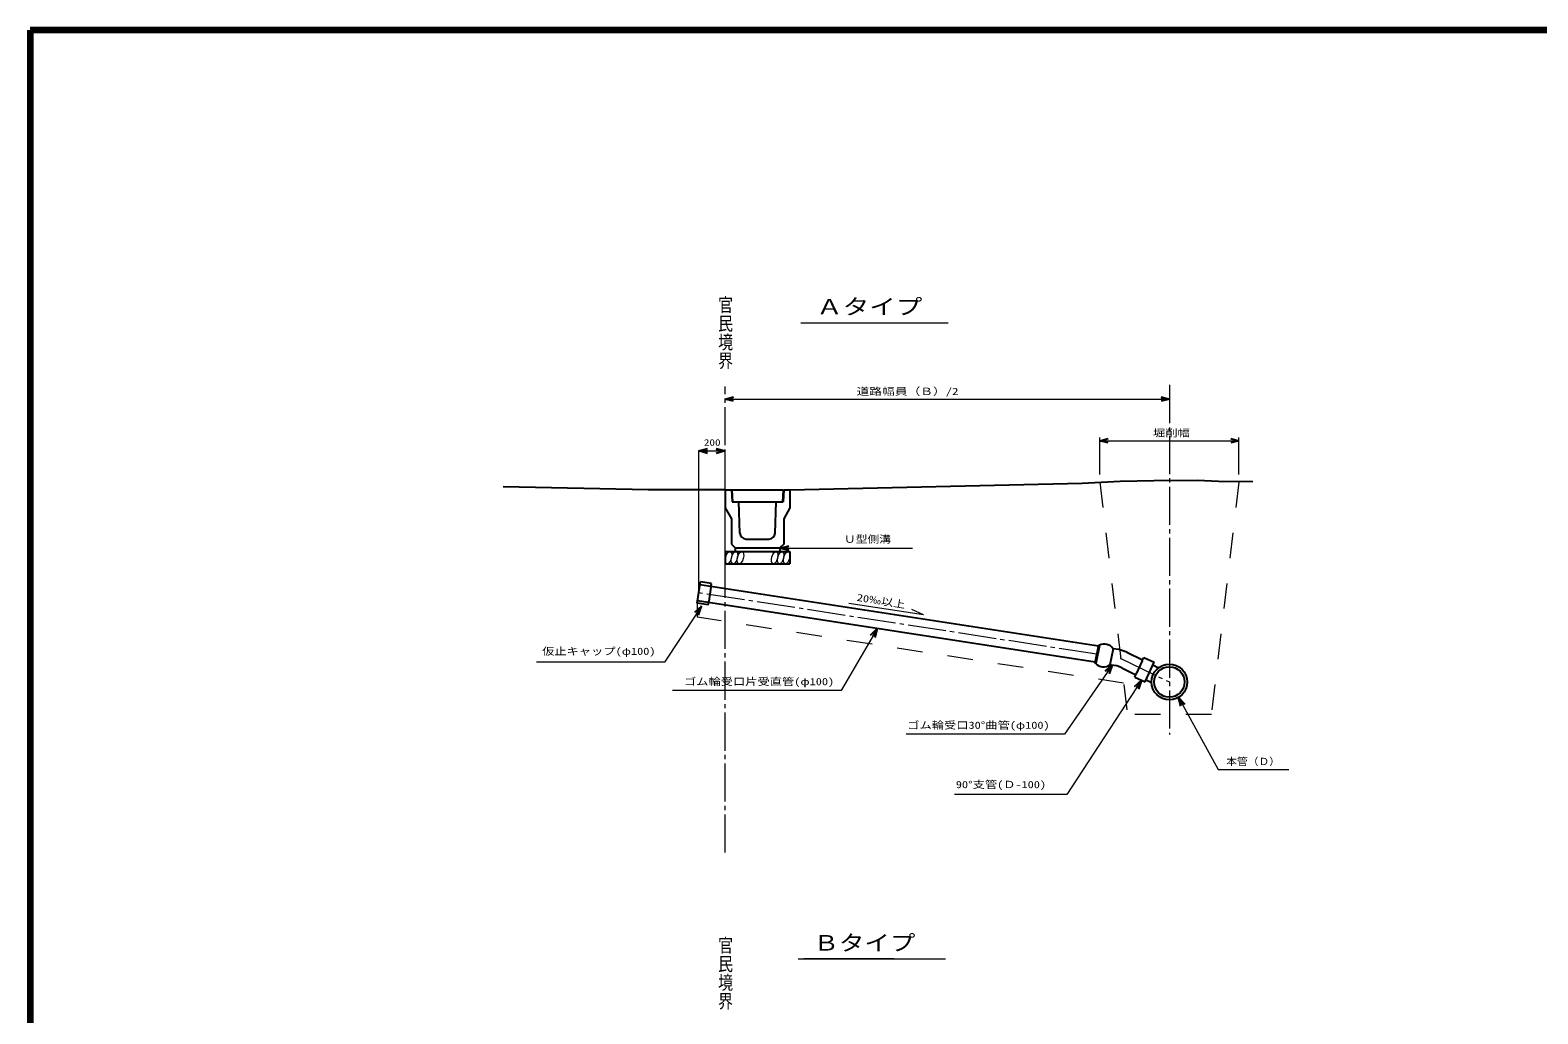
# Model space of a CAD drawing. Units: millimetres on the paper. Extents: x 20 to 821, y 20 to 574.
# Drawn here: x 20 to 375.4, y 342.1 to 574 of the extents above; entities that cross this region are included whole.
import ezdxf
from ezdxf.enums import TextEntityAlignment as Align

# ---------------------------------------------------------------- set-up
doc = ezdxf.new("R2010")
doc.units = ezdxf.units.MM
doc.linetypes.add('DASHED_SPACED', pattern=[12, 6, -6])
doc.linetypes.add('USER1', pattern=[12, 9, -1, 1, -1])
for name, color, linetype, lineweight in [('0_2', 7, 'Continuous', 25), ('R-枠', 7, 'Continuous', 140), ('太線', 7, 'Continuous', 25), ('寸法', 7, 'Continuous', 15), ('細線', 7, 'Continuous', 15), ('１点鎖線', 7, 'USER1', 15)]:
    doc.layers.add(name, color=color, linetype=linetype, lineweight=lineweight)
doc.layers.add('MOJI', color=7, linetype='Continuous')
doc.layers.add('文字', color=7, linetype='Continuous')
doc.styles.add('@ＭＳ ゴシック', font='')
doc.styles.add('ＭＳ ゴシック', font='')
doc.styles.get('@ＭＳ ゴシック').set_extended_font_data('@MS Gothic')
doc.styles.get('ＭＳ ゴシック').set_extended_font_data('MS Gothic')

msp = doc.modelspace()

# ---------------------------------------------------------------- linework, layer by layer
at = {"layer": '0_2'}
for p, q in [((183.831, 487.038), (185.756, 487.553)), ((185.756, 486.522), (183.831, 487.038)), ((183.831, 487.038), (185.756, 487.038)), ((286.59, 487.553), (288.515, 487.038)), ((288.515, 487.038), (286.59, 486.522)), ((288.515, 487.038), (286.59, 487.038)), ((272.135, 477.221), (274.06, 477.737)), ((274.06, 476.705), (272.135, 477.221)), ((272.135, 477.221), (272.393, 477.221)), ((302.97, 477.737), (304.895, 477.221)), ((304.895, 477.221), (302.97, 476.705)), ((304.895, 477.221), (304.636, 477.221)), ((177.576, 474.804), (179.676, 475.367)), ((179.676, 474.241), (177.576, 474.804)), ((177.576, 474.804), (179.676, 474.804)), ((181.731, 475.367), (183.831, 474.804)), ((183.831, 474.804), (181.731, 474.241)), ((183.831, 474.804), (181.731, 474.804)), ((196.753, 451.915), (198.853, 452.478)), ((198.853, 451.353), (196.753, 451.915)), ((196.753, 451.915), (198.853, 451.915)), ((178.241, 438.203), (176.616, 436.759)), ((178.241, 438.203), (177.086, 436.449)), ((177.556, 436.14), (178.241, 438.203)), ((218.101, 431.407), (219.639, 432.944)), ((219.639, 432.944), (218.588, 431.126)), ((219.639, 432.944), (219.075, 430.844)), ((273.363, 422.925), (275.016, 424.337)), ((275.016, 424.337), (273.826, 422.607)), ((275.016, 424.337), (274.29, 422.288)), ((280.312, 419.306), (281.93, 420.758)), ((281.93, 420.758), (280.784, 418.999)), ((281.93, 420.758), (281.255, 418.691)), ((291.193, 414.622), (290.677, 416.734)), ((290.677, 416.734), (292.18, 415.163)), ((290.677, 416.734), (291.687, 414.893))]:
    msp.add_line(p, q, dxfattribs=at)
at = {"layer": 'R-枠'}
for p, q in [((820.997, 573.989), (19.997, 573.989)), ((19.997, 573.989), (19.997, 19.989))]:
    msp.add_line(p, q, dxfattribs=at)
at = {"layer": '太線'}
for p, q in [((165.681, 465.633), (131.52, 466.373)), ((167.572, 465.633), (165.681, 465.633)), ((183.831, 465.633), (167.572, 465.633)), ((183.831, 465.633), (183.831, 461.379)), ((183.831, 465.633), (185.298, 465.633)), ((185.298, 465.633), (185.445, 462.846)), ((185.415, 465.633), (197.501, 465.633)), ((185.415, 465.633), (185.562, 462.846)), ((197.501, 465.633), (197.354, 462.846)), ((197.618, 465.633), (197.471, 462.846)), ((197.618, 465.633), (199.085, 465.633)), ((199.085, 465.633), (267.973, 467.19)), ((199.085, 465.633), (199.085, 461.379)), ((267.973, 467.19), (276.952, 467.728)), ((276.952, 467.728), (284.835, 467.83)), ((284.835, 467.83), (295.172, 467.956)), ((295.172, 467.956), (300.078, 467.728)), ((300.078, 467.728), (308.156, 467.578)), ((185.445, 462.846), (187.058, 462.846)), ((185.562, 462.846), (197.354, 462.846)), ((187.304, 455.464), (187.058, 462.846)), ((195.612, 455.464), (195.858, 462.846)), ((195.858, 462.846), (197.471, 462.846)), ((183.831, 461.379), (185.298, 458.839)), ((185.298, 458.839), (185.298, 452.873)), ((199.085, 461.379), (197.618, 458.839)), ((197.618, 458.839), (197.618, 452.873)), ((185.298, 452.873), (186.178, 451.993)), ((186.178, 451.993), (196.738, 451.993)), ((186.178, 451.993), (186.178, 451.113)), ((188.77, 454.046), (194.146, 454.046)), ((197.618, 452.873), (196.738, 451.993)), ((196.738, 451.993), (196.738, 451.113)), ((183.831, 451.113), (199.085, 451.113)), ((183.831, 451.113), (183.831, 448.179)), ((183.831, 448.179), (199.085, 448.179)), ((199.085, 451.113), (199.085, 448.179)), ((177.183, 438.914), (177.969, 444.001)), ((271.78, 428.78), (177.858, 443.282)), ((180.605, 443.594), (177.969, 444.001)), ((180.472, 442.734), (179.953, 439.368)), ((180.472, 442.734), (180.605, 443.594)), ((179.82, 438.507), (177.183, 438.914)), ((271.019, 425.011), (177.271, 439.485)), ((179.82, 438.507), (179.953, 439.368)), ((271.831, 429.032), (270.968, 424.76)), ((272.033, 428.997), (271.171, 424.725)), ((272.033, 428.997), (271.831, 429.032)), ((275.272, 428.209), (274.506, 424.412)), ((276.61, 427.996), (275.272, 428.209)), ((278.503, 427.378), (282.209, 425.571)), ((271.171, 424.725), (270.968, 424.76)), ((274.839, 424.355), (274.506, 424.412)), ((277.321, 423.671), (280.619, 422.063)), ((282.117, 425.369), (280.711, 422.266)), ((282.117, 425.369), (282.477, 426.162)), ((282.477, 426.162), (284.907, 425.06)), ((282.782, 420.372), (284.907, 425.06)), ((284.608, 424.402), (285.983, 423.732)), ((280.352, 421.473), (280.711, 422.266)), ((280.352, 421.473), (282.782, 420.372)), ((283.019, 420.894), (284.297, 420.271))]:
    msp.add_line(p, q, dxfattribs=at)
for radius in [4.219, 3.584]:
    msp.add_circle((288.515, 420.357), radius, dxfattribs=at)
for centre, radius, start, end in [((188.77, 455.513), 1.467, 181.90915, 270), ((194.146, 455.513), 1.467, 270, 358.09085), ((273.193, 426.728), 2.553, 35.47015, 117.21602), ((274.547, 418.472), 9.745, 66.0496, 77.7749), ((273.014, 426.446), 2.522, 223.03426, 306.25166), ((274.363, 417.78), 6.593, 63.33249, 85.85601)]:
    msp.add_arc(centre, radius, start, end, dxfattribs=at)
at = {"layer": '寸法'}
for p, q in [((201.685, 505.018), (236.389, 505.018)), ((185.756, 487.038), (288.515, 487.038)), ((186.174, 487.038), (204.615, 487.038)), ((272.135, 469.268), (272.135, 477.991)), ((272.135, 477.221), (304.895, 477.221)), ((279.294, 477.221), (297.735, 477.221)), ((304.895, 469.268), (304.895, 477.991)), ((177.576, 441.524), (177.576, 474.837)), ((179.676, 474.804), (181.731, 474.804)), ((183.831, 440.483), (183.831, 474.837)), ((198.853, 451.915), (227.998, 451.915)), ((177.086, 436.449), (169.554, 425.011)), ((218.588, 431.126), (211.182, 418.316)), ((169.554, 425.011), (139.38, 425.011)), ((273.826, 422.607), (263.811, 408.038)), ((211.182, 418.316), (171.364, 418.316)), ((280.784, 418.999), (264.36, 393.81)), ((291.687, 414.893), (299.992, 399.751)), ((263.811, 408.038), (226.441, 408.038)), ((299.992, 399.751), (316.661, 399.751)), ((264.36, 393.81), (237.867, 393.81)), ((201.047, 355.085), (235.751, 355.085)), ((223.678, 355.085), (202.323, 355.085))]:
    msp.add_line(p, q, dxfattribs=at)
at = {"layer": '細線', "linetype": 'DASHED_SPACED'}
for p, q in [((272.135, 467.439), (278.618, 412.687)), ((304.895, 467.439), (298.411, 412.687)), ((177.183, 438.914), (177.183, 435.612)), ((277.742, 420.085), (177.183, 435.612)), ((298.411, 412.687), (278.618, 412.687))]:
    msp.add_line(p, q, dxfattribs=at)
at = {"layer": '細線'}
for q in [(213.001, 438.887), (227.83, 437.416)]:
    msp.add_line((230.548, 436.182), q, dxfattribs=at)
for centre, major_axis in [((184.604, 449.653), (0.392, 1.463)), ((186.015, 449.653), (0.392, 1.463)), ((187.426, 449.653), (0.392, 1.463)), ((195.49, 449.639), (-0.392, -1.463)), ((196.901, 449.639), (-0.392, -1.463)), ((198.312, 449.639), (-0.392, -1.463))]:
    msp.add_ellipse(centre, major_axis=major_axis, ratio=0.454729, dxfattribs=at)
at = {"layer": '１点鎖線'}
for p, q in [((183.831, 380.156), (183.831, 490.039)), ((288.515, 490.365), (288.515, 408.017)), ((271.4, 426.896), (177.564, 441.384)), ((276.952, 425.993), (288.515, 420.357))]:
    msp.add_line(p, q, dxfattribs=at)

# ---------------------------------------------------------------- texts
at = {"layer": '0_2', "style": 'ＭＳ ゴシック', "width": 1.25}
msp.add_text('200', height=1.54, dxfattribs=at).set_placement((178.802, 475.569), align=Align.BOTTOM_LEFT)
at = {"layer": 'MOJI', "style": '@ＭＳ ゴシック', "width": 1.25}
for p in [(181.808, 511.49), (181.808, 360.547)]:
    msp.add_text('官民境界', height=2.576, rotation=270, dxfattribs=at).set_placement(p, align=Align.BOTTOM_LEFT)
at = {"layer": '文字', "style": 'ＭＳ ゴシック'}
for s, height, width, p in [('Ａタイプ', 3.666, 1.25, (205.278, 505.879)), ('道路幅員（Ｂ）/2', 1.694, 1.3, (214.782, 487.492)), ('堀削幅', 1.694, 1.25, (284.675, 477.675)), ('Ｕ型側溝', 1.694, 1.2, (211.812, 452.661)), ('仮止キャップ(φ100)', 1.694, 1.25, (140.667, 426.239)), ('ゴム輪受口片受直管(φ100)', 1.694, 1.25, (174.11, 419.089)), ('ゴム輪受口30°曲管(φ100)', 1.694, 1.25, (226.738, 408.811)), ('本管（Ｄ）', 1.694, 1.1, (301.899, 400.253)), ('90°支管(Ｄ-100)', 1.694, 1.25, (238.193, 394.825)), ('Ｂタイプ', 3.666, 1.2, (204.64, 355.945))]:
    msp.add_text(s, height=height, dxfattribs=dict(at, width=width)).set_placement(p, align=Align.BOTTOM_LEFT)
at = {"layer": '文字', "style": 'ＭＳ ゴシック', "width": 1.25}
msp.add_text('20‰以上', height=1.694, rotation=351, dxfattribs=at).set_placement((214.681, 439.001), align=Align.BOTTOM_LEFT)

doc.saveas('drawing.dxf')
